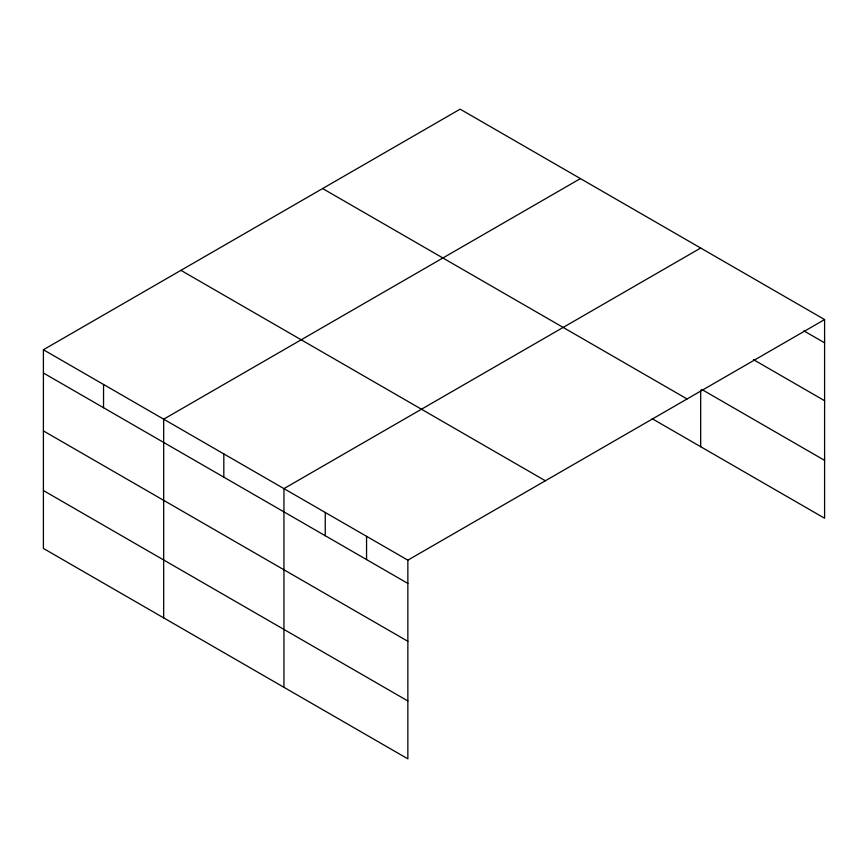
<?xml version="1.0" encoding="UTF-8"?>
<svg xmlns="http://www.w3.org/2000/svg" width="868" height="868" viewBox="0 0 868 868"><rect width="100%" height="100%" fill="white"/><g stroke="black" fill="none" stroke-linecap="round" stroke-linejoin="round"><path stroke-width="1.3" d="M824.6 319.565L460.138 109.151L43.4 349.75L43.4 548.435L407.862 758.849L407.862 560.164L824.6 319.565L824.6 518.25L652.107 418.669M580.41 178.591L163.672 419.19L163.672 617.875M700.682 248.031L283.945 488.619L283.945 687.315M803.942 330.903L824.6 342.827M753.457 359.645L824.6 400.723M701.832 389.482L824.6 460.365M322.614 188.54L687.076 398.965M180.924 270.349L545.386 480.774M43.4 349.75L407.862 560.164M43.4 373.001L407.862 583.426M43.4 430.897L407.862 641.322M43.4 490.539L407.862 700.964M700.682 390.166L700.682 446.716M366.556 536.316L366.556 559.578M325.25 512.467L325.25 535.73M223.814 453.91L223.814 477.161M103.542 384.47L103.542 407.721"/></g></svg>
